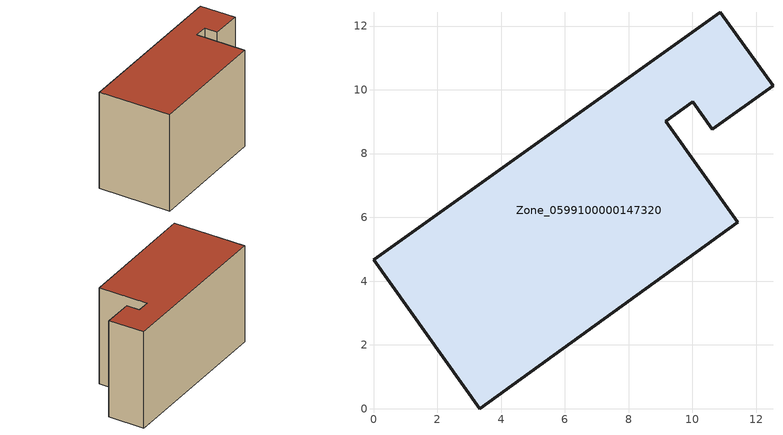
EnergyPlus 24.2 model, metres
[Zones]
Zone_0599100000147320
 floor ground (C_G): 10.88,12.43 12.53,10.13 10.62,8.77 10.02,9.62 9.16,9.01 11.43,5.84 3.34,0 0,4.67 z0
 wall outside (C_F): 3.34,0 11.43,5.84 9.16,9.01 10.02,9.62 10.62,8.77 12.53,10.13 10.88,12.43 0,4.67 3.34,0 z0:7.85
 roof outside (C_R): 12.53,10.13 10.88,12.43 0,4.67 3.34,0 11.43,5.84 9.16,9.01 10.02,9.62 10.62,8.77 z7.85
[BUILDING]
Pand.0599100000147320: North Axis=0; Terrain=City; Loads Convergence Tolerance Value=0.04; Temperature Convergence Tolerance Value=0.4; Solar Distribution=FullExterior; Maximum Number of Warmup Days=25; Minimum Number of Warmup Days=1
[Site:Location]
Rotterdam.The.Hague.AP_ZH_NLD Design_Conditions: Latitude=51.96; Longitude=4.45; Time Zone=1; Elevation=-4.5
[SITE:GROUNDTEMPERATURE:BUILDINGSURFACE]
18, 18, 18, 18, 18, 18, 18, 18, 18, 18, 18, 18
[MATERIAL] Thermal Absorptance=0.9; Solar Absorptance=0.7; Visible Absorptance=0.7
Name | Roughness | Thickness | Conductivity | Density | Specific Heat
G.TI.1975-1991 | MediumSmooth | 0.15 | 0.288461 | 540 | 1210
F.TI.1975-1991 | Rough | 0.3 | 0.230769 | 1920 | 840
R.TI.1975-1991 | MediumRough | 0.2 | 0.153846 | 1500 | 1000
[CONSTRUCTION]
C_G: G.TI.1975-1991
C_F: F.TI.1975-1991
C_R: R.TI.1975-1991
[ZONE]
Zone_0599100000147320: Type=1; Multiplier=1; Ceiling Height=Autocalculate; Volume=Autocalculate; Floor Area=autocalculate; Part of Total Floor Area=Yes
[ZONEINFILTRATION:DESIGNFLOWRATE]
Infil_Zone_0599100000147320: Zone or ZoneList or Space or SpaceList=Zone_0599100000147320; Schedule=AlwaysOn; Design Flow Rate Calculation Method=Flow/Area; Flow Rate per Floor Area=0.003; Constant Term Coefficient=1; Temperature Term Coefficient=0; Velocity Term Coefficient=0; Velocity Squared Term Coefficient=0
[HVACTEMPLATE:ZONE:IDEALLOADSAIRSYSTEM]
Zone_0599100000147320: Maximum Heating Supply Air Temperature=50; Minimum Cooling Supply Air Temperature=13; Maximum Heating Supply Air Humidity Ratio=0.0156; Minimum Cooling Supply Air Humidity Ratio=0.0077; Heating Limit=NoLimit; Cooling Limit=NoLimit; Dehumidification Control Type=ConstantSensibleHeatRatio; Cooling Sensible Heat Ratio=0.7; Dehumidification Setpoint=60; Humidification Control Type=None; Humidification Setpoint=30; Outdoor Air Method=None; Outdoor Air Flow Rate per Person=0.00944; Outdoor Air Flow Rate per Zone Floor Area=0; Outdoor Air Flow Rate per Zone=0; Demand Controlled Ventilation Type=None; Outdoor Air Economizer Type=NoEconomizer; Heat Recovery Type=None; Sensible Heat Recovery Effectiveness=0.7; Latent Heat Recovery Effectiveness=0.65
[ZONECONTROL:THERMOSTAT]
ThermostatControl_Zone_0599100000147320: Zone or ZoneList=Zone_0599100000147320; Control Type Schedule=DualSetpointControlType; Control 1=Thermostat_Zone_0599100000147320; Temperature Difference Between Cutout And Setpoint=0
[THERMOSTATSETPOINT:DUALSETPOINT]
Thermostat_Zone_0599100000147320: Heating Setpoint Temperature Schedule=HeatingSetpoint_Zone_0599100000147320; Cooling Setpoint Temperature Schedule=CoolingSetpoint_Zone_0599100000147320
[SCHEDULE:COMPACT]
HeatingSetpoint_Zone_0599100000147320: Through: 12/31, For: AllDays, Until: 24:00, 21
CoolingSetpoint_Zone_0599100000147320: Through: 12/31, For: AllDays, Until: 24:00, 24
DualSetpointControlType: Through: 12/31, For: AllDays, Until: 24:00, 4
AlwaysOn: Through: 12/31, For: AllDays, Until: 24:00, 1
